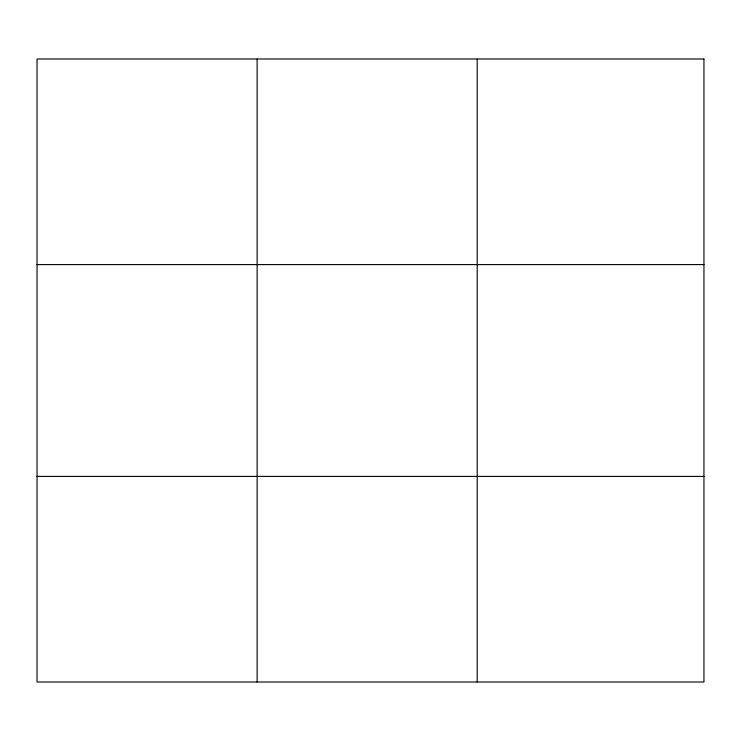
<?xml version="1.0" encoding="UTF-8"?>
<svg xmlns="http://www.w3.org/2000/svg" width="741" height="741" viewBox="0 0 741 741"><rect width="100%" height="100%" fill="white"/><g stroke="black" fill="none" stroke-linecap="round" stroke-linejoin="round"><path stroke-width="1.11" d="M257.127 58.993L257.127 682.007M477.204 58.993L477.204 682.007M37.05 264.593L703.95 264.593M37.05 476.407L703.95 476.407M703.95 58.993L703.95 682.007L37.05 682.007L37.05 58.993L703.95 58.993"/></g></svg>
